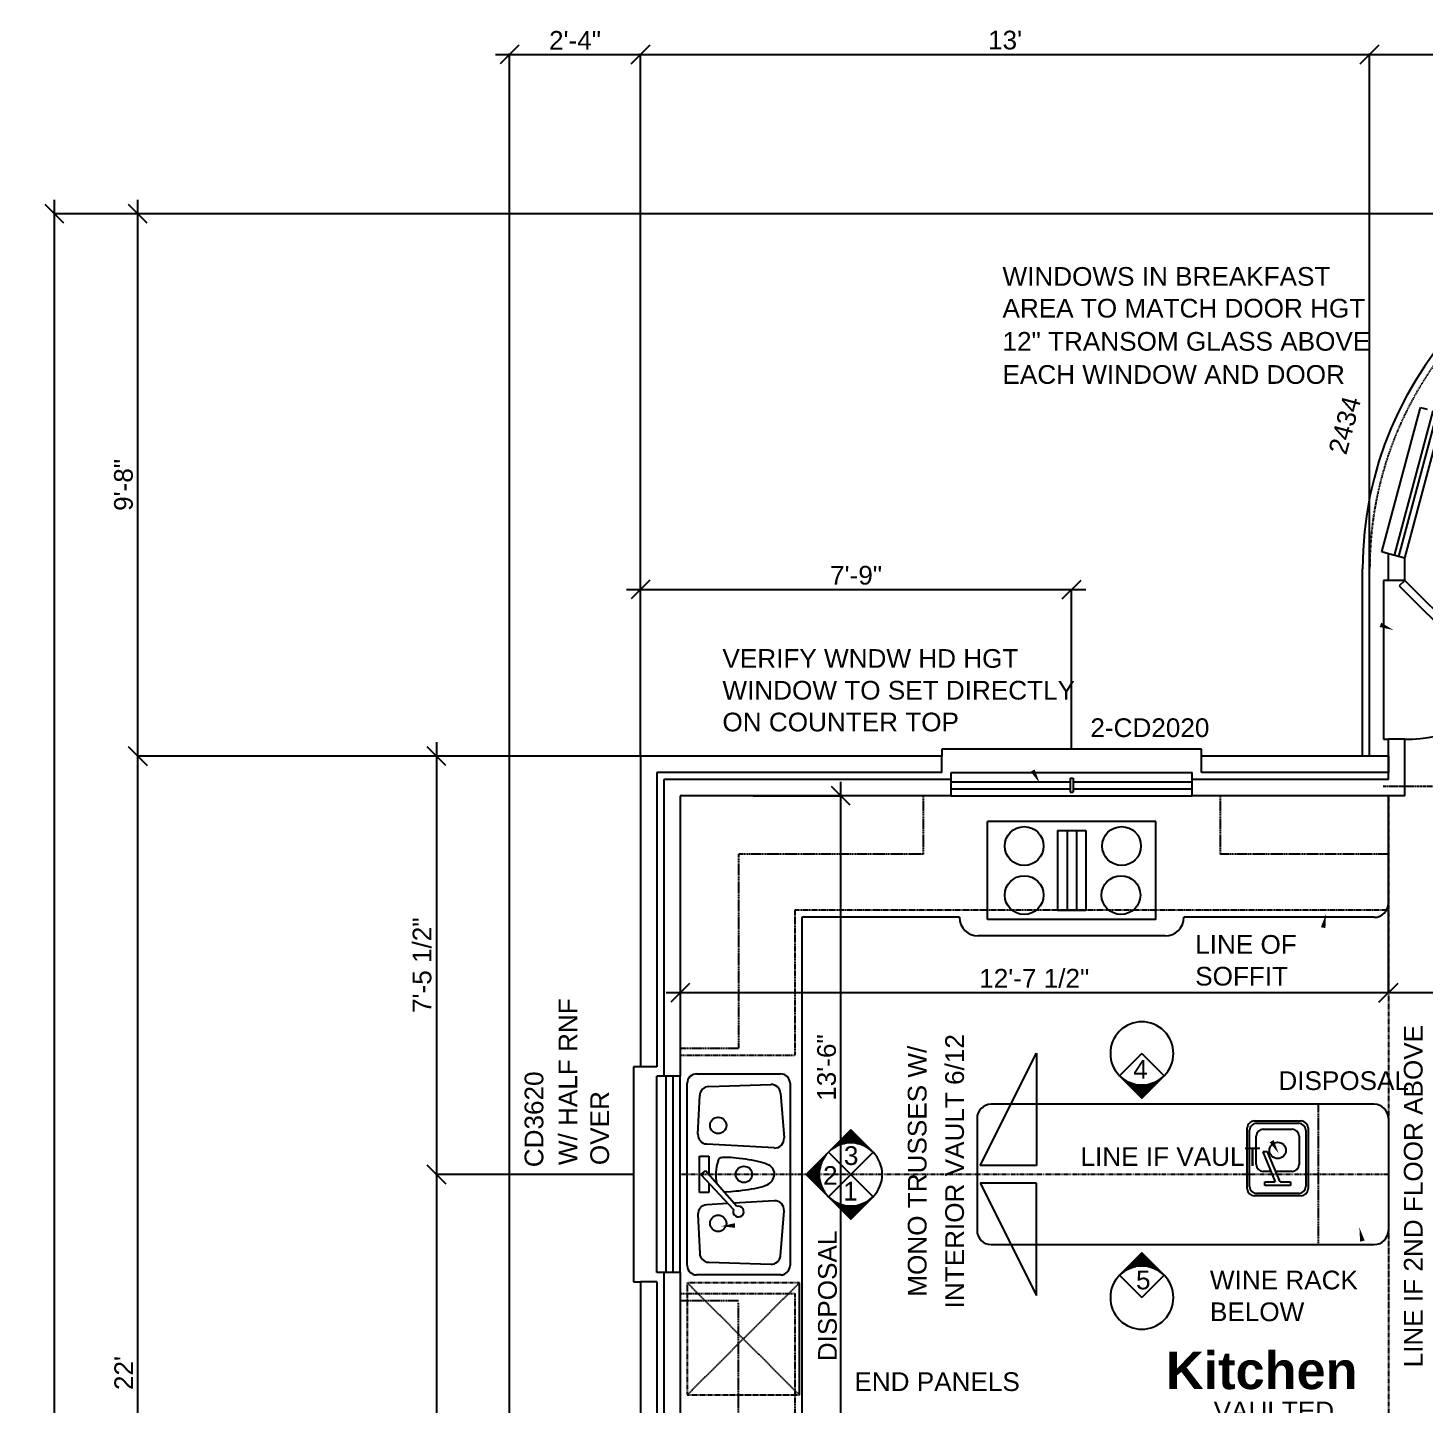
# Model space of a CAD drawing. Header units: inches. Extents: x 8 to 1535, y 73 to 1076.
# Drawn here: x 617.6 to 916.5, y 733.8 to 1028.4 of the extents above; entities that cross this region are included whole.
import ezdxf
from ezdxf.enums import TextEntityAlignment as Align

# ---------------------------------------------------------------- set-up
doc = ezdxf.new("R2010")
doc.units = ezdxf.units.IN
doc.header["$MEASUREMENT"] = 0
for name, pattern in [('BEAM', [1.2, 0.6, -0.1, 0.15, -0.1, 0.15, -0.1]), ('CABLIN', [0.35, 0.25, -0.1]), ('HDR', [0.36, 0.1, -0.075, 0.11, -0.075]), ('SOFFIT', [0.37, 0.25, -0.05, 0.02, -0.05]), ('TDOTDASH', [0.32, 0.2, -0.04, 0.04, -0.04]), ('THREEDOT', [1.75, 1, -0.15, 0.05, -0.15, 0.05, -0.15, 0.05, -0.15]), ('TINYDASH', [0.06, 0.03, -0.03])]:
    doc.linetypes.add(name, pattern=pattern)
for name, color, linetype in [('AR APPL SPEC', 14, 'Continuous'), ('AR APPLIANCE', 1, 'Continuous'), ('AR BRICK WALL', 2, 'Continuous'), ('AR D CABINET', 3, 'CABLIN'), ('AR DOOR', 2, 'Continuous'), ('AR GLAZING', 2, 'Continuous'), ('AR HEADER', 3, 'HDR'), ('AR S CABINET', 6, 'Continuous'), ('AR WALL', 7, 'Continuous'), ('AREA', 1, 'Continuous'), ('BEAM', 7, 'BEAM'), ('BRIEF NOTE', 4, 'Continuous'), ('DIMENSIONS', 2, 'Continuous'), ('GENERAL NOTE', 4, 'Continuous'), ('MP FIXTURE', 1, 'Continuous'), ('MP FIXTURE SPEC', 14, 'Continuous'), ('RIDGELINE', 5, 'THREEDOT'), ('SOFFIT', 3, 'SOFFIT')]:
    doc.layers.add(name, color=color, linetype=linetype)
doc.styles.add('BRMNAMES', font='swisseb.ttf', dxfattribs={"oblique": 15, "height": 10})
doc.styles.add('DIMTXT', font='ARIAL.TTF', dxfattribs={"height": 4})
doc.styles.add('NOTES', font='ARIAL.TTF', dxfattribs={"height": 4})
doc.dimstyles.new('Arch', dxfattribs={"dimtxt": 0.1875, "dimasz": 4, "dimexe": 0.179993, "dimexo": 0.0625, "dimgap": 1, "dimtad": 1, "dimtoh": 1, "dimdec": 4, "dimzin": 0, "dimdsep": 46, "dimlunit": 4, "dimtxsty": 'DIMTXT', "dimblk1": 'OBLIQUE', "dimblk2": 'OBLIQUE', "dimsah": 1, "dimcen": 0.089996, "dimdle": 3, "dimadec": 0, "dimazin": 0, "dimtfac": 1, "dimtdec": 4, "dimtofl": 0, "dimtmove": 0, "dimatfit": 3, "dimldrblk": 'OBLIQUE', "dimfxl": 0, "dimfrac": 2, "dimtolj": 1, "dimtzin": 0, "dimarcsym": 0})

# ---------------------------------------------------------------- blocks, each defined once
blk = doc.blocks.new('BATHSINK 01')
at = {"layer": 'MP FIXTURE', "linetype": 'Continuous'}
for p, q in [((-6.5, -6.5), (-6.5, 6.5)), ((-6, -6), (-6, 6)), ((-5, 8), (5, 8)), ((-4.5, 7.5), (4.5, 7.5)), ((6, 6), (6, -6)), ((6.5, 6.5), (6.5, -6.5)), ((-4.57, -4.72), (-4.57, 1.3)), ((-3.07, 2.8), (0.42, 2.8)), ((1.42, 2.8), (3.07, 2.8)), ((4.57, 1.3), (4.57, -4.72)), ((5, -8), (-5, -8)), ((4.5, -7.5), (-4.5, -7.5)), ((3.07, -6.22), (-3.07, -6.22))]:
    blk.add_line(p, q, dxfattribs=at)
at = {"layer": 'MP FIXTURE'}
for p, q in [((-2.77, 5.05), (-2.77, 5.83)), ((-2.77, 5.83), (2.77, 5.83)), ((-0.5, 5.05), (-2.77, 5.05)), ((-0.5, 5.05), (2.14, -1.41)), ((3.14, -1.41), (0.5, 5.05)), ((2.77, 5.05), (0.5, 5.05)), ((2.77, 5.83), (2.77, 5.05)), ((2.14, -1.41), (3.14, -1.41))]:
    blk.add_line(p, q, dxfattribs=at)
at = {"layer": 'MP FIXTURE', "linetype": 'Continuous'}
blk.add_circle((0, -1.71), 1.75, dxfattribs=at)
for centre, start, end in [((-5, 6.5), 90, 180), ((-4.5, 6), 90, 180), ((4.5, 6), 0, 90), ((5, 6.5), 0, 90), ((-3.07, 1.3), 90, 180), ((3.07, 1.3), 0, 90), ((-3.07, -4.72), 180, 270), ((3.07, -4.72), 270, 0), ((-5, -6.5), 180, 270), ((-4.5, -6), 180, 270), ((4.5, -6), 270, 0), ((5, -6.5), 270, 0)]:
    blk.add_arc(centre, 1.5, start, end, dxfattribs=at)
at = {"layer": 'MP FIXTURE SPEC', "flags": 9}
for tag, p in [('DESCRIPTION', (-0.15, -5.23)), ('COLOR', (-0.15, -6.17)), ('MFR', (-0.15, -4.28))]:
    blk.add_attdef(tag, text='', height=0.75, dxfattribs=at).set_placement(p, align=Align.CENTER)
blk = doc.blocks.new('_OBLIQUE')
at = {"color": 0, "linetype": 'ByBlock'}
blk.add_line((-0.5, -0.5), (0.5, 0.5), dxfattribs=at)
blk = doc.blocks.new('*D128')
at = {"layer": 'Defpoints', "color": 0}
for p in [(1056.61, 1022.7), (904.61, 872.61), (1056.61, 872.61)]:
    blk.add_point(p, dxfattribs=at)
at = {"layer": 'DIMENSIONS', "color": 0, "lineweight": -2}
for p, q in [((901.61, 1022.7), (1059.61, 1022.7)), ((904.61, 872.67), (904.61, 1022.88)), ((1056.61, 872.67), (1056.61, 1022.88))]:
    blk.add_line(p, q, dxfattribs=at)
at = {"layer": 'DIMENSIONS', "color": 0, "lineweight": -2, "xscale": 4, "yscale": 4, "zscale": 4, "rotation": 180}
blk.add_blockref('_OBLIQUE', (904.61, 1022.7), dxfattribs=at)
at = {"layer": 'DIMENSIONS', "color": 0, "lineweight": -2, "xscale": 4, "yscale": 4, "zscale": 4}
blk.add_blockref('_OBLIQUE', (1056.61, 1022.7), dxfattribs=at)
at = {"layer": 'DIMENSIONS', "color": 0, "insert": (980.61, 1025.74), "char_height": 4, "attachment_point": 5, "style": 'DIMTXT'}
blk.add_mtext('\\A1;12\'-8"', dxfattribs=at)
blk = doc.blocks.new('*D137')
at = {"layer": 'Defpoints', "color": 0}
for p in [(908.61, 839.61), (908.61, 821.97), (1049.11, 809.86)]:
    blk.add_point(p, dxfattribs=at)
at = {"layer": 'DIMENSIONS', "color": 0, "lineweight": -2}
for p, q in [((908.61, 839.55), (908.61, 821.79)), ((1049.11, 809.92), (1049.11, 822.15)), ((1052.11, 821.97), (905.61, 821.97))]:
    blk.add_line(p, q, dxfattribs=at)
at = {"layer": 'DIMENSIONS', "color": 0, "lineweight": -2, "xscale": 4, "yscale": 4, "zscale": 4, "rotation": 180}
blk.add_blockref('_OBLIQUE', (908.61, 821.97), dxfattribs=at)
at = {"layer": 'DIMENSIONS', "color": 0, "lineweight": -2, "xscale": 4, "yscale": 4, "zscale": 4}
blk.add_blockref('_OBLIQUE', (1049.11, 821.97), dxfattribs=at)
at = {"layer": 'DIMENSIONS', "color": 0, "insert": (978.86, 825.04), "char_height": 4, "attachment_point": 5, "style": 'DIMTXT'}
blk.add_mtext('\\A1;11\'-8 1/2"', dxfattribs=at)
blk = doc.blocks.new('DOOR 02-45')
for p, q in [((0, 0), (0.7069, 0.7069)), ((0.7413, 0.6725), (0.7069, 0.7069)), ((0.0344, -0.0344), (0.7413, 0.6725)), ((0, 0), (0.0344, -0.0344))]:
    blk.add_line(p, q)
blk.add_arc((0, 0), 0.9997, 0, 45)
blk = doc.blocks.new('KITCHEN SINK 03')
at = {"layer": 'MP FIXTURE'}
for p, q in [((-19.5, -1.5), (19.5, -1.5)), ((-21.5, -21.5), (-21.5, -3.5)), ((-8.59, -3.79), (-16.9, -4.17)), ((-0.05, -4.38), (-7.54, -11.39)), ((-6.87, -12.1), (0.79, -5.41)), ((-6.23, -10.17), (-6.5, -5.67)), ((-3.91, -4.09), (3.91, -4.09)), ((-3.91, -6.11), (-3.91, -4.09)), ((-0.05, -4.38), (0.79, -5.41)), ((3.91, -4.09), (3.91, -6.11)), ((5.65, -20.1), (6.5, -5.67)), ((21.5, -3.5), (21.5, -21.5)), ((-18.8, -6.11), (-19.23, -19.39)), ((-1.89, -6.11), (-3.91, -6.11)), ((3.91, -6.11), (-0.01, -6.11)), ((18.8, -6.11), (19.23, -19.39)), ((-5.65, -20.1), (-6.16, -11.48)), ((19.5, -23.5), (-19.5, -23.5)), ((-17.39, -21.45), (-7.8, -22.21))]:
    blk.add_line(p, q, dxfattribs=at)
for points in [[(8.59, -3.79), (16.9, -4.17)], [(2.82, -8.11), (2.85, -8.11), (3.03, -8.17), (3.19, -8.23), (3.32, -8.3), (3.43, -8.38), (3.52, -8.5), (3.59, -8.65), (3.64, -8.85), (3.67, -9.11), (3.69, -9.44), (3.69, -9.84), (3.68, -10.3), (3.65, -10.82), (3.61, -11.39), (3.55, -12), (3.49, -12.63), (3.41, -13.29), (3.32, -13.96), (3.22, -14.62), (3.11, -15.28), (2.99, -15.92), (2.85, -16.54), (2.71, -17.12), (2.56, -17.66), (2.39, -18.15), (2.22, -18.57), (2.04, -18.93), (1.84, -19.23), (1.62, -19.47), (1.37, -19.67), (1.09, -19.83), (0.77, -19.97), (0.41, -20.09), (0, -20.19)], [(-3.73, -9.36), (-3.65, -10.82), (-3.61, -11.39), (-3.55, -12), (-3.49, -12.63), (-3.41, -13.29), (-3.32, -13.96), (-3.22, -14.62), (-3.11, -15.28), (-2.99, -15.92), (-2.85, -16.54), (-2.71, -17.12), (-2.56, -17.66), (-2.39, -18.15), (-2.22, -18.57), (-2.04, -18.93), (-1.84, -19.23), (-1.62, -19.47), (-1.37, -19.67), (-1.09, -19.83), (-0.77, -19.97), (-0.41, -20.09), (0, -20.19)], [(17.39, -21.45), (7.8, -22.21)]]:
    blk.add_lwpolyline(points, dxfattribs=at)
for centre in [(-10.47, -8.12), (10.47, -8.12), (0, -13.63)]:
    blk.add_circle(centre, 1.75, dxfattribs=at)
for centre, radius, start, end in [((-19.5, -3.5), 2, 90, 180), ((19.5, -3.5), 2, 0, 90), ((-16.8, -6.17), 2, 92.6025, 178.1468), ((-8.5, -5.79), 2, 3.3757, 92.6025), ((8.5, -5.79), 2, 87.3975, 176.6243), ((16.8, -6.17), 2, 1.8532, 87.3975), ((0, -15.54), 7.95, 69.2355, 104.5326), ((-7.96, -12.45), 1.14, 68.2346, 18.0632), ((-17.23, -19.45), 2, 178.1468, 265.4261), ((-7.64, -20.22), 2, 265.4261, 3.3757), ((7.64, -20.22), 2, 176.6243, 274.5739), ((17.23, -19.45), 2, 274.5739, 1.8532), ((-19.5, -21.5), 2, 180, 270), ((19.5, -21.5), 2, 270, 0)]:
    blk.add_arc(centre, radius, start, end, dxfattribs=at)
at = {"layer": 'MP FIXTURE SPEC', "flags": 9}
for tag, p in [('DESCRIPTION', (12.06, -18.33)), ('MFR', (12.06, -17.38)), ('COLOR', (12.06, -19.27))]:
    blk.add_attdef(tag, text='', height=0.75, dxfattribs=at).set_placement(p, align=Align.CENTER)
blk = doc.blocks.new('DISHWASHER 01')
at = {"layer": 'AR APPLIANCE', "linetype": 'TDOTDASH'}
for p, q in [((-12, -25.5), (12, -1.5)), ((12, -25.5), (-12, -1.5))]:
    blk.add_line(p, q, dxfattribs=at)
at = {"layer": 'AR APPLIANCE', "linetype": 'HDR'}
for p, q in [((12, -1.5), (-12, -1.5)), ((-12, -1.5), (-12, -25.5)), ((12, -25.5), (12, -1.5))]:
    blk.add_line(p, q, dxfattribs=at)
at = {"layer": 'AR APPLIANCE'}
blk.add_line((-12, -25.5), (12, -25.5), dxfattribs=at)
at = {"layer": 'AR APPL SPEC', "flags": 9}
for tag, p in [('DESCRIPTION', (-0.11, -6.21)), ('MFR', (-0.11, -5.27)), ('COLOR', (-0.11, -7.15))]:
    blk.add_attdef(tag, text='', height=0.75, dxfattribs=at).set_placement(p, align=Align.CENTER)
blk = doc.blocks.new('COOKTOP 01')
at = {"layer": 'AR APPLIANCE'}
for p, q in [((-18, 22.5), (-18, 1.5)), ((-18, 22.5), (18, 22.5)), ((18, 22.5), (18, 1.5)), ((-3, 20.54), (3, 20.54)), ((-3, 3.46), (-3, 20.54)), ((-1, 3.46), (-1, 20.54)), ((1, 3.46), (1, 20.54)), ((3, 3.46), (3, 20.54)), ((3, 3.46), (-3, 3.46)), ((-18, 1.5), (18, 1.5))]:
    blk.add_line(p, q, dxfattribs=at)
for centre in [(-10.55, 17.25), (10.16, 17.25), (-10.68, 6.75), (10.16, 6.75)]:
    blk.add_circle(centre, 4.15, dxfattribs=at)
at = {"layer": 'AR APPL SPEC', "flags": 9}
for tag, p in [('DESCRIPTION', (9.97, 6.69)), ('COLOR', (9.97, 5.74)), ('MFR', (9.97, 7.63))]:
    blk.add_attdef(tag, text='', height=0.75, dxfattribs=at).set_placement(p, align=Align.CENTER)
blk = doc.blocks.new('*D190')
at = {"layer": 'Defpoints', "color": 0}
for p in [(623.22, 988.61), (970.32, 988.61), (720.61, 176.61)]:
    blk.add_point(p, dxfattribs=at)
at = {"layer": 'DIMENSIONS', "color": 0, "lineweight": -2}
for p, q in [((623.22, 173.61), (623.22, 991.61)), ((970.25, 988.61), (623.04, 988.61)), ((720.55, 176.61), (623.04, 176.61))]:
    blk.add_line(p, q, dxfattribs=at)
at = {"layer": 'DIMENSIONS', "color": 0, "lineweight": -2, "xscale": 4, "yscale": 4, "zscale": 4}
for p, rotation in [((623.22, 988.61), 90), ((623.22, 176.61), 270)]:
    blk.add_blockref('_OBLIQUE', p, dxfattribs=dict(at, rotation=rotation))
at = {"layer": 'DIMENSIONS', "color": 0, "insert": (620.18, 582.61), "char_height": 4, "attachment_point": 5, "rotation": 90, "style": 'DIMTXT'}
blk.add_mtext('\\A1;67\'-8"', dxfattribs=at)
blk = doc.blocks.new('*D192')
at = {"layer": 'Defpoints', "color": 0}
for p in [(641.06, 872.61), (748.61, 872.61), (720.61, 608.61)]:
    blk.add_point(p, dxfattribs=at)
at = {"layer": 'DIMENSIONS', "color": 0, "lineweight": -2}
for p, q in [((641.06, 605.61), (641.06, 875.61)), ((748.55, 872.61), (640.88, 872.61)), ((720.55, 608.61), (640.88, 608.61))]:
    blk.add_line(p, q, dxfattribs=at)
at = {"layer": 'DIMENSIONS', "color": 0, "lineweight": -2, "xscale": 4, "yscale": 4, "zscale": 4}
for p, rotation in [((641.06, 872.61), 90), ((641.06, 608.61), 270)]:
    blk.add_blockref('_OBLIQUE', p, dxfattribs=dict(at, rotation=rotation))
at = {"layer": 'DIMENSIONS', "color": 0, "insert": (638.05, 740.61), "char_height": 4, "attachment_point": 5, "rotation": 90, "style": 'DIMTXT'}
blk.add_mtext("\\A1;22'", dxfattribs=at)
blk = doc.blocks.new('*D193')
at = {"layer": 'Defpoints', "color": 0}
for p in [(641.06, 988.61), (970.32, 988.61), (748.61, 872.61)]:
    blk.add_point(p, dxfattribs=at)
at = {"layer": 'DIMENSIONS', "color": 0, "lineweight": -2}
for p, q in [((641.06, 869.61), (641.06, 991.61)), ((970.25, 988.61), (640.88, 988.61)), ((748.55, 872.61), (640.88, 872.61))]:
    blk.add_line(p, q, dxfattribs=at)
at = {"layer": 'DIMENSIONS', "color": 0, "lineweight": -2, "xscale": 4, "yscale": 4, "zscale": 4}
for p, rotation in [((641.06, 988.61), 90), ((641.06, 872.61), 270)]:
    blk.add_blockref('_OBLIQUE', p, dxfattribs=dict(at, rotation=rotation))
at = {"layer": 'DIMENSIONS', "color": 0, "insert": (638.01, 930.61), "char_height": 4, "attachment_point": 5, "rotation": 90, "style": 'DIMTXT'}
blk.add_mtext('\\A1;9\'-8"', dxfattribs=at)
blk = doc.blocks.new('*D194')
at = {"layer": 'Defpoints', "color": 0}
for p in [(748.61, 1022.7), (748.61, 872.61), (720.61, 608.61)]:
    blk.add_point(p, dxfattribs=at)
at = {"layer": 'DIMENSIONS', "color": 0, "lineweight": -2}
for p, q in [((717.61, 1022.7), (751.61, 1022.7)), ((720.61, 608.67), (720.61, 1022.88)), ((748.61, 872.67), (748.61, 1022.88))]:
    blk.add_line(p, q, dxfattribs=at)
at = {"layer": 'DIMENSIONS', "color": 0, "lineweight": -2, "xscale": 4, "yscale": 4, "zscale": 4, "rotation": 180}
blk.add_blockref('_OBLIQUE', (720.61, 1022.7), dxfattribs=at)
at = {"layer": 'DIMENSIONS', "color": 0, "lineweight": -2, "xscale": 4, "yscale": 4, "zscale": 4}
blk.add_blockref('_OBLIQUE', (748.61, 1022.7), dxfattribs=at)
at = {"layer": 'DIMENSIONS', "color": 0, "insert": (734.61, 1025.71), "char_height": 4, "attachment_point": 5, "style": 'DIMTXT'}
blk.add_mtext('\\A1;2\'-4"', dxfattribs=at)
blk = doc.blocks.new('*D195')
at = {"layer": 'Defpoints', "color": 0}
for p in [(904.61, 1022.7), (748.61, 872.61), (904.61, 872.61)]:
    blk.add_point(p, dxfattribs=at)
at = {"layer": 'DIMENSIONS', "color": 0, "lineweight": -2}
for p, q in [((745.61, 1022.7), (907.61, 1022.7)), ((748.61, 872.67), (748.61, 1022.88)), ((904.61, 872.67), (904.61, 1022.88))]:
    blk.add_line(p, q, dxfattribs=at)
at = {"layer": 'DIMENSIONS', "color": 0, "lineweight": -2, "xscale": 4, "yscale": 4, "zscale": 4, "rotation": 180}
blk.add_blockref('_OBLIQUE', (748.61, 1022.7), dxfattribs=at)
at = {"layer": 'DIMENSIONS', "color": 0, "lineweight": -2, "xscale": 4, "yscale": 4, "zscale": 4}
blk.add_blockref('_OBLIQUE', (904.61, 1022.7), dxfattribs=at)
at = {"layer": 'DIMENSIONS', "color": 0, "insert": (826.61, 1025.75), "char_height": 4, "attachment_point": 5, "style": 'DIMTXT'}
blk.add_mtext("\\A1;13'", dxfattribs=at)
blk = doc.blocks.new('*D196')
at = {"layer": 'Defpoints', "color": 0}
for p in [(757.11, 839.61), (908.61, 839.61), (757.11, 821.97)]:
    blk.add_point(p, dxfattribs=at)
at = {"layer": 'DIMENSIONS', "color": 0, "lineweight": -2}
for p, q in [((757.11, 839.55), (757.11, 821.79)), ((908.61, 839.55), (908.61, 821.79)), ((911.61, 821.97), (754.11, 821.97))]:
    blk.add_line(p, q, dxfattribs=at)
at = {"layer": 'DIMENSIONS', "color": 0, "lineweight": -2, "xscale": 4, "yscale": 4, "zscale": 4, "rotation": 180}
blk.add_blockref('_OBLIQUE', (757.11, 821.97), dxfattribs=at)
at = {"layer": 'DIMENSIONS', "color": 0, "lineweight": -2, "xscale": 4, "yscale": 4, "zscale": 4}
blk.add_blockref('_OBLIQUE', (908.61, 821.97), dxfattribs=at)
at = {"layer": 'DIMENSIONS', "color": 0, "insert": (832.86, 825.04), "char_height": 4, "attachment_point": 5, "style": 'DIMTXT'}
blk.add_mtext('\\A1;12\'-7 1/2"', dxfattribs=at)
blk = doc.blocks.new('*D197')
at = {"layer": 'Defpoints', "color": 0}
for p in [(772.64, 864.11), (791.49, 864.11), (772.64, 702.11)]:
    blk.add_point(p, dxfattribs=at)
at = {"layer": 'DIMENSIONS', "color": 0, "lineweight": -2}
for p, q in [((791.49, 699.11), (791.49, 867.11)), ((772.71, 864.11), (791.67, 864.11)), ((772.71, 702.11), (791.67, 702.11))]:
    blk.add_line(p, q, dxfattribs=at)
at = {"layer": 'DIMENSIONS', "color": 0, "lineweight": -2, "xscale": 4, "yscale": 4, "zscale": 4}
for p, rotation in [((791.49, 864.11), 90), ((791.49, 702.11), 270)]:
    blk.add_blockref('_OBLIQUE', p, dxfattribs=dict(at, rotation=rotation))
at = {"layer": 'DIMENSIONS', "color": 0, "insert": (788.44, 805.97), "char_height": 4, "attachment_point": 5, "rotation": 90, "style": 'DIMTXT'}
blk.add_mtext('\\A1;13\'-6"', dxfattribs=at)
blk = doc.blocks.new('WIND0W 02')
for p, q in [((-1, 5), (1, 5)), ((-1, 0), (-1, 5)), ((1, 0), (1, 5)), ((-0.013, 3.75), (0.013, 3.75)), ((-0.013, 3.75), (-0.013, 0.75)), ((0.013, 3.75), (0.013, 0.75)), ((-1, 3), (-0.013, 3)), ((0.013, 3), (1, 3)), ((-1, 1.5), (-0.013, 1.5)), ((0.013, 1.5), (1, 1.5)), ((-0.013, 0.75), (0.013, 0.75)), ((-1, 0), (1, 0))]:
    blk.add_line(p, q)
blk = doc.blocks.new('WIND0W 01')
for p, q in [((-1, 5), (1, 5)), ((-1, 0), (-1, 5)), ((1, 0), (1, 5)), ((-1, 3), (1, 3)), ((-1, 1.5), (1, 1.5)), ((-1, 0), (1, 0))]:
    blk.add_line(p, q)
blk = doc.blocks.new('*X15')
at = {"color": 0}
for p, q in [((773.41, 756.25), (776.75, 756.25)), ((773.66, 756.5), (776.5, 756.5)), ((773.91, 756.75), (776.25, 756.75)), ((774.16, 757), (776, 757)), ((774.41, 757.25), (775.75, 757.25)), ((774.66, 757.5), (775.5, 757.5)), ((774.91, 757.75), (775.25, 757.75)), ((770.66, 753.5), (770.68, 753.5)), ((770.91, 753.75), (770.99, 753.75)), ((771.16, 754), (771.35, 754)), ((771.41, 754.25), (771.75, 754.25)), ((771.66, 754.5), (772.24, 754.5)), ((771.91, 754.75), (772.86, 754.75)), ((772.16, 755), (773.78, 755)), ((772.41, 755.25), (777.75, 755.25)), ((772.66, 755.5), (777.5, 755.5)), ((772.91, 755.75), (777.25, 755.75)), ((773.16, 756), (777, 756)), ((776.38, 755), (778, 755)), ((777.3, 754.75), (778.25, 754.75)), ((777.92, 754.5), (778.5, 754.5)), ((778.41, 754.25), (778.75, 754.25)), ((778.81, 754), (779, 754)), ((779.16, 753.75), (779.25, 753.75)), ((779.47, 753.5), (779.5, 753.5)), ((770.41, 753.25), (770.41, 753.25)), ((779.75, 753.25), (779.75, 753.25))]:
    blk.add_line(p, q, dxfattribs=at)
blk = doc.blocks.new('*X16')
at = {"color": 0}
for p, q in [((767.66, 750.5), (768.67, 750.5)), ((767.91, 750.75), (768.76, 750.75)), ((768.16, 751), (768.86, 751)), ((768.41, 751.25), (768.97, 751.25)), ((768.66, 751.5), (769.1, 751.5)), ((768.91, 751.75), (769.23, 751.75)), ((769.16, 752), (769.38, 752)), ((769.41, 752.25), (769.55, 752.25)), ((769.66, 752.5), (769.74, 752.5)), ((769.91, 752.75), (769.94, 752.75)), ((770.16, 753), (770.16, 753)), ((765.66, 748.5), (768.33, 748.5)), ((765.66, 748.25), (768.33, 748.25)), ((765.91, 748.75), (768.34, 748.75)), ((765.91, 748), (768.34, 748)), ((766.16, 749), (768.36, 749)), ((766.16, 747.75), (768.36, 747.75)), ((766.41, 749.25), (768.39, 749.25)), ((766.41, 747.5), (768.39, 747.5)), ((766.66, 749.5), (768.42, 749.5)), ((766.91, 749.75), (768.47, 749.75)), ((767.16, 750), (768.53, 750)), ((767.41, 750.25), (768.59, 750.25)), ((766.66, 747.25), (768.42, 747.25)), ((766.91, 747), (768.47, 747)), ((767.16, 746.75), (768.53, 746.75)), ((767.41, 746.5), (768.6, 746.5)), ((767.66, 746.25), (768.67, 746.25)), ((767.91, 746), (768.76, 746)), ((768.16, 745.75), (768.86, 745.75)), ((768.41, 745.5), (768.97, 745.5)), ((768.66, 745.25), (769.1, 745.25)), ((768.91, 745), (769.23, 745)), ((769.16, 744.75), (769.39, 744.75)), ((769.41, 744.5), (769.55, 744.5)), ((769.66, 744.25), (769.74, 744.25)), ((769.91, 744), (769.94, 744)), ((770.16, 743.75), (770.16, 743.75))]:
    blk.add_line(p, q, dxfattribs=at)
blk = doc.blocks.new('*X17')
at = {"color": 0}
for p, q in [((770.41, 743.5), (770.41, 743.5)), ((770.66, 743.25), (770.69, 743.25)), ((770.91, 743), (771, 743)), ((771.16, 742.75), (771.35, 742.75)), ((771.41, 742.5), (771.76, 742.5)), ((771.66, 742.25), (772.25, 742.25)), ((771.91, 742), (772.87, 742)), ((772.16, 741.75), (773.79, 741.75)), ((772.41, 741.5), (777.75, 741.5)), ((776.36, 741.75), (778, 741.75)), ((777.29, 742), (778.25, 742)), ((777.91, 742.25), (778.5, 742.25)), ((778.4, 742.5), (778.75, 742.5)), ((778.81, 742.75), (779, 742.75)), ((779.16, 743), (779.25, 743)), ((779.47, 743.25), (779.5, 743.25)), ((779.75, 743.5), (779.75, 743.5)), ((772.66, 741.25), (777.5, 741.25)), ((772.91, 741), (777.25, 741)), ((773.16, 740.75), (777, 740.75)), ((773.41, 740.5), (776.75, 740.5)), ((773.66, 740.25), (776.5, 740.25)), ((773.91, 740), (776.25, 740)), ((774.16, 739.75), (776, 739.75)), ((774.41, 739.5), (775.75, 739.5)), ((774.66, 739.25), (775.5, 739.25)), ((774.91, 739), (775.25, 739))]:
    blk.add_line(p, q, dxfattribs=at)
blk = doc.blocks.new('*D205')
at = {"layer": 'Defpoints', "color": 0}
for p in [(840.86, 908.22), (840.86, 874.11), (748.61, 872.61)]:
    blk.add_point(p, dxfattribs=at)
at = {"layer": 'DIMENSIONS', "color": 0, "lineweight": -2}
for p, q in [((745.61, 908.22), (843.86, 908.22)), ((748.61, 872.67), (748.61, 908.4)), ((840.86, 874.17), (840.86, 908.4))]:
    blk.add_line(p, q, dxfattribs=at)
at = {"layer": 'DIMENSIONS', "color": 0, "lineweight": -2, "xscale": 4, "yscale": 4, "zscale": 4, "rotation": 180}
blk.add_blockref('_OBLIQUE', (748.61, 908.22), dxfattribs=at)
at = {"layer": 'DIMENSIONS', "color": 0, "lineweight": -2, "xscale": 4, "yscale": 4, "zscale": 4}
blk.add_blockref('_OBLIQUE', (840.86, 908.22), dxfattribs=at)
at = {"layer": 'DIMENSIONS', "color": 0, "insert": (794.74, 911.26), "char_height": 4, "attachment_point": 5, "style": 'DIMTXT'}
blk.add_mtext('\\A1;7\'-9"', dxfattribs=at)
blk = doc.blocks.new('*D206')
at = {"layer": 'Defpoints', "color": 0}
for p in [(748.61, 872.61), (704.96, 783.11), (747.11, 783.11)]:
    blk.add_point(p, dxfattribs=at)
at = {"layer": 'DIMENSIONS', "color": 0, "lineweight": -2}
for p, q in [((704.96, 875.61), (704.96, 780.11)), ((748.55, 872.61), (704.78, 872.61)), ((747.05, 783.11), (704.78, 783.11))]:
    blk.add_line(p, q, dxfattribs=at)
at = {"layer": 'DIMENSIONS', "color": 0, "lineweight": -2, "xscale": 4, "yscale": 4, "zscale": 4}
for p, rotation in [((704.96, 872.61), 90), ((704.96, 783.11), 270)]:
    blk.add_blockref('_OBLIQUE', p, dxfattribs=dict(at, rotation=rotation))
at = {"layer": 'DIMENSIONS', "color": 0, "insert": (701.89, 827.86), "char_height": 4, "attachment_point": 5, "rotation": 90, "style": 'DIMTXT'}
blk.add_mtext('\\A1;7\'-5 1/2"', dxfattribs=at)
blk = doc.blocks.new('*D207')
at = {"layer": 'Defpoints', "color": 0}
for p in [(747.11, 783.11), (704.96, 652.61), (747.11, 652.61)]:
    blk.add_point(p, dxfattribs=at)
at = {"layer": 'DIMENSIONS', "color": 0, "lineweight": -2}
for p, q in [((704.96, 786.11), (704.96, 649.61)), ((747.05, 783.11), (704.78, 783.11)), ((747.05, 652.61), (704.78, 652.61))]:
    blk.add_line(p, q, dxfattribs=at)
at = {"layer": 'DIMENSIONS', "color": 0, "lineweight": -2, "xscale": 4, "yscale": 4, "zscale": 4}
for p, rotation in [((704.96, 783.11), 90), ((704.96, 652.61), 270)]:
    blk.add_blockref('_OBLIQUE', p, dxfattribs=dict(at, rotation=rotation))
at = {"layer": 'DIMENSIONS', "color": 0, "insert": (701.89, 717.86), "char_height": 4, "attachment_point": 5, "rotation": 90, "style": 'DIMTXT'}
blk.add_mtext('\\A1;10\'-10 1/2"', dxfattribs=at)

msp = doc.modelspace()

# ---------------------------------------------------------------- linework, layer by layer
at = {"layer": 'AR BRICK WALL'}
for p, q in [((903.11381, 872.60809), (903.11381, 912.63686)), ((748.61381, 872.60809), (748.61381, 806.10809)), ((813.11381, 872.60809), (748.61381, 872.60809)), ((813.11381, 869.10809), (813.11381, 872.60809)), ((908.61381, 872.60809), (868.61381, 872.60809)), ((868.61381, 869.10809), (868.61381, 872.60809)), ((908.61381, 872.60809), (908.61381, 869.10809)), ((752.11381, 869.10809), (752.11381, 806.10809)), ((813.11381, 869.10809), (752.11381, 869.10809)), ((908.61381, 869.10809), (868.61381, 869.10809)), ((752.11381, 806.10809), (748.61381, 806.10809)), ((752.11381, 760.10809), (748.61381, 760.10809)), ((748.61381, 760.10809), (748.61381, 670.61199)), ((752.11381, 760.10809), (752.11381, 670.61199))]:
    msp.add_line(p, q, dxfattribs=at)
at = {"layer": 'AR BRICK WALL', "linetype": 'TINYDASH'}
msp.add_line((904.61381, 872.60809), (904.61381, 912.63686), dxfattribs=at)
at = {"layer": 'AR BRICK WALL'}
msp.add_arc((980.61381, 912.63686), 77.5, 0, 180, dxfattribs=at)
at = {"layer": 'AR BRICK WALL', "linetype": 'TINYDASH'}
msp.add_arc((980.61381, 912.63686), 76, 0, 180, dxfattribs=at)
at = {"layer": 'AR D CABINET'}
for p, q in [((809.11381, 864.10809), (809.11381, 851.60809)), ((872.61381, 864.10809), (872.61381, 851.60809)), ((769.61381, 851.60809), (769.61381, 810.10809)), ((809.11381, 851.60809), (769.61381, 851.60809)), ((908.61381, 851.60809), (872.61381, 851.60809)), ((757.11381, 810.10809), (769.61381, 810.10809)), ((893.61381, 798.10809), (893.61381, 768.10809)), ((757.11381, 756.10809), (769.61381, 756.10809)), ((769.50813, 755.64328), (769.50813, 714.14328))]:
    msp.add_line(p, q, dxfattribs=at)
at = {"layer": 'AR DOOR'}
for p, q in [((908.61381, 910.19151), (907.61381, 910.19151)), ((907.61381, 910.19151), (907.61381, 876.19151)), ((907.61381, 876.19151), (908.61381, 876.19151))]:
    msp.add_line(p, q, dxfattribs=at)
at = {"layer": 'AR GLAZING'}
for p, q in [((907.20932, 916.26567), (915.49153, 947.1753)), ((909.91231, 915.54141), (918.19452, 946.45103)), ((910.87823, 915.28259), (919.16044, 946.19221)), ((912.13233, 914.94655), (920.41454, 945.85618)), ((915.49153, 947.1753), (916.94042, 946.78707)), ((908.65821, 915.87744), (907.20932, 916.26567)), ((868.61381, 874.10809), (813.11381, 874.10809)), ((813.11381, 874.10809), (813.11381, 872.60809)), ((868.61381, 872.60809), (868.61381, 874.10809)), ((748.61381, 806.10809), (747.11381, 806.10809)), ((747.11381, 806.10809), (747.11381, 760.10809)), ((747.11381, 760.10809), (748.61381, 760.10809))]:
    msp.add_line(p, q, dxfattribs=at)
at = {"layer": 'AR HEADER'}
msp.add_line((908.61381, 864.10809), (908.61381, 729.13466), dxfattribs=at)
at = {"layer": 'AR S CABINET'}
for p, q in [((908.61381, 841.10809), (908.61381, 864.10809)), ((783.11381, 838.10809), (783.11381, 728.10809)), ((816.86381, 838.10809), (783.11381, 838.10809)), ((905.61381, 838.10809), (864.86381, 838.10809)), ((860.86382, 834.10809), (820.8638, 834.10809)), ((905.61381, 798.10809), (823.61381, 798.10809)), ((820.61381, 795.10809), (820.61381, 771.10809)), ((908.61381, 795.10809), (908.61381, 771.10809)), ((823.61381, 768.10809), (905.61381, 768.10809))]:
    msp.add_line(p, q, dxfattribs=at)
for centre, radius, start, end in [((905.61381, 841.10809), 3, 270, 0), ((820.8638, 838.10808), 3.99999, 180, 270), ((860.86382, 838.10808), 3.99999, 270, 0), ((823.61381, 795.10809), 3, 90, 180), ((905.61381, 795.10809), 3, 0, 90), ((823.61381, 771.10809), 3, 180, 270), ((905.61381, 771.10809), 3, 270, 0)]:
    msp.add_arc(centre, radius, start, end, dxfattribs=at)
at = {"layer": 'AR WALL'}
for p, q in [((912.11381, 914.95152), (908.61381, 915.88934)), ((908.61381, 910.19151), (908.61381, 915.88934)), ((912.11381, 910.19151), (912.11381, 914.95152)), ((912.11381, 910.19151), (908.61381, 910.19151)), ((908.61381, 867.60809), (908.61381, 876.19151)), ((912.11381, 876.19151), (908.61381, 876.19151)), ((912.11381, 864.10809), (912.11381, 876.19151)), ((753.61381, 867.60809), (753.61381, 804.10809)), ((815.11381, 867.60809), (753.61381, 867.60809)), ((815.11381, 864.10809), (815.11381, 867.60809)), ((908.61381, 867.60809), (866.61381, 867.60809)), ((866.61381, 864.10809), (866.61381, 867.60809)), ((757.11381, 864.10809), (757.11381, 804.10809)), ((815.11381, 864.10809), (757.11381, 864.10809)), ((912.11381, 864.10809), (866.61381, 864.10809)), ((757.11381, 804.10809), (753.61381, 804.10809)), ((753.61381, 762.10809), (753.61381, 668.61199)), ((757.11381, 762.10809), (753.61381, 762.10809)), ((757.11381, 762.10809), (757.11381, 702.10809))]:
    msp.add_line(p, q, dxfattribs=at)
at = {"layer": 'AREA'}
msp.add_lwpolyline([(908.61381, 912.56797, -0.002758241), (908.61819, 913.36233)], format="xyb", dxfattribs=at)
at = {"layer": 'BEAM'}
msp.add_line((907.49234, 866.17692), (965.71645, 866.17692), dxfattribs=at)
at = {"layer": 'GENERAL NOTE'}
for p, q in [((816.86381, 838.10808), (816.86381, 838.10809)), ((864.86381, 838.10808), (864.86381, 838.10809)), ((821.30365, 785.01987), (833.30365, 809.01987)), ((833.30365, 809.01987), (833.30365, 785.01987)), ((855.887, 808.99058), (851.11403, 804.21761)), ((855.887, 808.99058), (860.65997, 804.21761)), ((788.81403, 787.88106), (798.35997, 778.33511)), ((798.35997, 787.88106), (788.81403, 778.33511)), ((833.30365, 785.01987), (821.30365, 785.01987)), ((821.30365, 781.19631), (833.30365, 757.19631)), ((833.30365, 781.19631), (821.30365, 781.19631)), ((833.30365, 757.19631), (833.30365, 781.19631)), ((851.11403, 761.51761), (855.887, 756.74464)), ((860.65997, 761.51761), (855.887, 756.74464))]:
    msp.add_line(p, q, dxfattribs=at)
for points in [[(932.05845, 961.01121, 0, 0.99, 0), (929.68238, 962.84269, 0, 0, 0.242356395), (892.9581, 969.56868, 0, 0, 1.634913881)], [(909.70784, 899.55681, 0, 0.99, 0), (906.92281, 900.67199, 0, 0, -0.288968365), (872.08697, 948.72033, 0, 0, -0.788069507)], [(833.99055, 866.88756, 0, 0.99, 0), (832.5096, 869.49655, 0, 0, 0.304747559), (810.10763, 880.67666, 0, 0, -7.978935209)], [(811.81062, 748.81799, 0, 0, 0), (811.81062, 857.65856, 16, 0, 0), (811.81062, 861.65856, 0, 0, 0)], [(895.28157, 838.83069, 0, 0.99, 0), (894.66409, 835.89493, 0, 0, -0.256170298), (887.75677, 827.84028, 0, 0, -2.904295147)], [(885.13803, 787.6003, 0, 0.99, 0), (883.65471, 790.20793, 0, 0, -0.207981821), (882.39044, 801.97039, 0, 0, 0.201406498)], [(765.82913, 772.02947, 0, 0.99, 0), (768.82619, 772.16225, 0, 0, -0.161998124), (787.28148, 766.91666, 0, 0, 2.195120643)], [(902.41616, 771.75833, 0, 0.99, 0), (903.05977, 768.82819, 0, 0, -0.425354058), (897.29084, 760.17705, 0, 0, -2.608101597)], [(811.81062, 705.91155, 0, 16, 0), (811.81062, 709.91155, 0, 0, 0), (811.81062, 735.40384, 16, 0, 0)], [(881.22799, 720.74645, 0, 0.99, 0), (878.69314, 722.35097, 0, 0, 0.133560752), (825.80061, 738.64128, 0, 0, -7.667380054)], [(839.06302, 724.69725, 0, 0.99, 0), (838.60207, 727.66163, 0, 0, 0.369336432), (825.80061, 738.64128, 0, 0, -9.476016377)]]:
    msp.add_lwpolyline(points, format="xyseb", dxfattribs=at)
for points in [[(851.11403, 804.21761), (855.887, 799.44464), (860.65997, 804.21761)], [(793.587, 792.65403), (788.81403, 787.88106)], [(798.35997, 787.88106), (793.587, 792.65403)], [(788.81403, 787.88106), (784.04106, 783.10809), (788.81403, 778.33511)], [(788.81403, 778.33511), (793.587, 773.56214), (798.35997, 778.33511)], [(855.887, 766.29058), (851.11403, 761.51761)], [(860.65997, 761.51761), (855.887, 766.29058)]]:
    msp.add_lwpolyline(points, dxfattribs=at)
for centre, start, end in [((855.887, 808.99058), 135, 225), ((855.887, 808.99058), 45, 135), ((855.887, 808.99058), 315, 45), ((855.887, 808.99058), 225, 315), ((793.587, 783.10809), 45, 135), ((793.587, 783.10809), 135, 225), ((793.587, 783.10809), 315, 45), ((793.587, 783.10809), 225, 315), ((855.887, 756.74464), 45, 135), ((855.887, 756.74464), 135, 225), ((855.887, 756.74464), 315, 45), ((855.887, 756.74464), 225, 315)]:
    msp.add_arc(centre, 6.75, start, end, dxfattribs=at)
at = {"layer": 'RIDGELINE'}
msp.add_line((908.61381, 783.10809), (757.11381, 783.10809), dxfattribs=at)
at = {"layer": 'SOFFIT'}
for p, q in [((781.61381, 839.60809), (781.61381, 808.60809)), ((908.61381, 839.60809), (781.61381, 839.60809)), ((757.11381, 808.60809), (781.61381, 808.60809)), ((757.11381, 757.60809), (781.61381, 757.60809)), ((781.61381, 757.60809), (781.61381, 726.60809))]:
    msp.add_line(p, q, dxfattribs=at)

# ---------------------------------------------------------------- block references
at = {"layer": 'AR APPLIANCE'}
for name, p, rotation in [('COOKTOP 01', (840.86381, 860.10809), 180), ('DISHWASHER 01', (757.11381, 747.91444), 90)]:
    msp.add_blockref(name, p, dxfattribs=dict(at, rotation=rotation))
at = {"layer": 'AR DOOR', "xscale": 34, "yscale": 34, "zscale": 34, "rotation": 270}
msp.add_blockref('DOOR 02-45', (912.11381, 910.19151), dxfattribs=at)
at = {"layer": 'AR GLAZING', "xscale": 25.75, "zscale": 25.75}
msp.add_blockref('WIND0W 02', (840.86381, 864.10809), dxfattribs=at)
at = {"layer": 'AR GLAZING', "xscale": 21, "zscale": 21, "rotation": 90}
msp.add_blockref('WIND0W 01', (757.11381, 783.10809), dxfattribs=at)
at = {"layer": 'GENERAL NOTE'}
for name, p in [('*X17', (80.80769, 60.61403)), ('*X15', (18.50768, 34.73153)), ('*X16', (18.50768, 34.73153)), ('*X17', (18.50768, 34.73153)), ('*X15', (80.80769, 8.36808))]:
    msp.add_blockref(name, p, dxfattribs=at)
at = {"layer": 'MP FIXTURE'}
for name, p, rotation in [('KITCHEN SINK 03', (757.11381, 783.10809), 90), ('BATHSINK 01', (884.93546, 786.53941), 180)]:
    msp.add_blockref(name, p, dxfattribs=dict(at, rotation=rotation))

# ---------------------------------------------------------------- texts
at = {"layer": 'BRIEF NOTE', "style": 'BRMNAMES'}
msp.add_text('Kitchen', height=8, dxfattribs=at).set_placement((881.52414, 737.17026), align=Align.CENTER)
at = {"layer": 'GENERAL NOTE', "style": 'NOTES'}
for s, p in [('WINDOWS IN BREAKFAST', (826.0648, 973.21062)), ('AREA TO MATCH DOOR HGT', (826.0648, 966.41062)), ('12" TRANSOM GLASS ABOVE', (826.0648, 959.32134)), ('EACH WINDOW AND DOOR', (826.0648, 952.23206)), ('VERIFY WNDW HD HGT', (766.14616, 891.48327)), ('WINDOW TO SET DIRECTLY', (766.14616, 884.68327)), ('ON COUNTER TOP', (766.14616, 877.88327)), ('2-CD2020', (844.86381, 876.67156)), ('LINE OF', (867.29157, 830.30581)), ('SOFFIT', (867.29157, 823.50581)), ('DISPOSAL', (885.08519, 801.15699)), ('LINE IF VAULT', (842.76171, 784.92769)), ('WINE RACK', (870.44898, 758.51151)), ('BELOW', (870.44898, 751.71151)), ('END PANELS', (794.3754, 736.76889)), ('VAULTED', (871.24155, 730.50726))]:
    msp.add_text(s, height=4, dxfattribs=at).set_placement(p)
for s, rotation, p in [('2434', 75, (899.59284, 936.84623)), ('W/ HALF RNF', 90, (735.07723, 785.08969)), ('LINE IF 2ND FLOOR ABOVE', 90, (915.94276, 741.81742)), ('CD3620', 90, (727.8239, 784.63622)), ('OVER', 90, (741.87723, 785.08969)), ('DISPOSAL', 90, (790.6103, 743.13435))]:
    msp.add_text(s, height=4, rotation=rotation, dxfattribs=at).set_placement(p)
for s, p in [('MONO TRUSSES W/', (809.81062, 783.78506)), ('INTERIOR VAULT 6/12', (817.81062, 783.78506))]:
    msp.add_text(s, height=4, rotation=90, dxfattribs=at).set_placement(p, align=Align.CENTER)
for s, p in [('4', (855.58921, 805.57058)), ('3', (793.68626, 787.12442)), ('2', (789.21939, 782.90399)), ('1', (793.53737, 779.52038)), ('5', (856.18479, 760.49208))]:
    msp.add_text(s, height=4, dxfattribs=at).set_placement(p, align=Align.MIDDLE)

# ---------------------------------------------------------------- dimensions: what is measured, and where the dimension line sits
at = {"layer": 'DIMENSIONS'}
for base, p1, p2, picture, middle in [((748.61381, 1022.70143), (720.61381, 608.60809), (748.61381, 872.60809), '*D194', (734.61381, 1025.70962)), ((904.61381, 1022.70143), (748.61381, 872.60809), (904.61381, 872.60809), '*D195', (826.61381, 1025.74509)), ((1056.61381, 1022.70143), (904.61381, 872.60809), (1056.61381, 872.60809), '*D128', (980.61381, 1025.74372)), ((757.11381, 821.96739), (908.61381, 839.60809), (757.11381, 839.60809), '*D196', (832.86381, 825.0356)), ((908.61381, 821.96739), (1049.11381, 809.85809), (908.61381, 839.60809), '*D137', (978.86381, 825.0356))]:
    dim = msp.add_linear_dim(base=base, p1=p1, p2=p2, dimstyle='Arch', dxfattribs=at)
    dim.commit()
    dim.dimension.update_dxf_attribs({"geometry": picture, "text_midpoint": middle})
for base, p1, p2, picture, middle in [((623.2245, 988.6059), (720.61381, 176.60809), (970.31605, 988.6059), '*D190', (620.18221, 582.60699)), ((641.05723, 988.6059), (748.61381, 872.60809), (970.31605, 988.6059), '*D193', (638.01494, 930.60699)), ((641.05723, 872.60809), (720.61381, 608.60809), (748.61381, 872.60809), '*D192', (638.04905, 740.60809)), ((704.9594, 783.10809), (748.61381, 872.60809), (747.11381, 783.10809), '*D206', (701.89119, 827.85809)), ((704.9594, 652.61199), (747.11381, 783.10809), (747.11381, 652.61199), '*D207', (701.89119, 717.86004))]:
    dim = msp.add_linear_dim(base=base, p1=p1, p2=p2, angle=90, dimstyle='Arch', dxfattribs=at)
    dim.commit()
    dim.dimension.update_dxf_attribs({"geometry": picture, "text_midpoint": middle})
dim = msp.add_linear_dim(base=(840.86381, 908.2161), p1=(748.61381, 872.60809), p2=(840.86381, 874.10809), text='7\'-9"', dimstyle='Arch', dxfattribs=at)
dim.commit()
dim.dimension.update_dxf_attribs({"geometry": '*D205', "text_midpoint": (794.73881, 911.25839)})
dim = msp.add_linear_dim(base=(791.4866, 864.10809), p1=(772.64335, 702.10809), p2=(772.64335, 864.10809), angle=90, dimstyle='Arch', dxfattribs=at)
dim.commit()
dim.dimension.update_dxf_attribs({"geometry": '*D197', "text_midpoint": (791.4866, 805.96646), "dimtype": 160})

doc.saveas('drawing.dxf')
